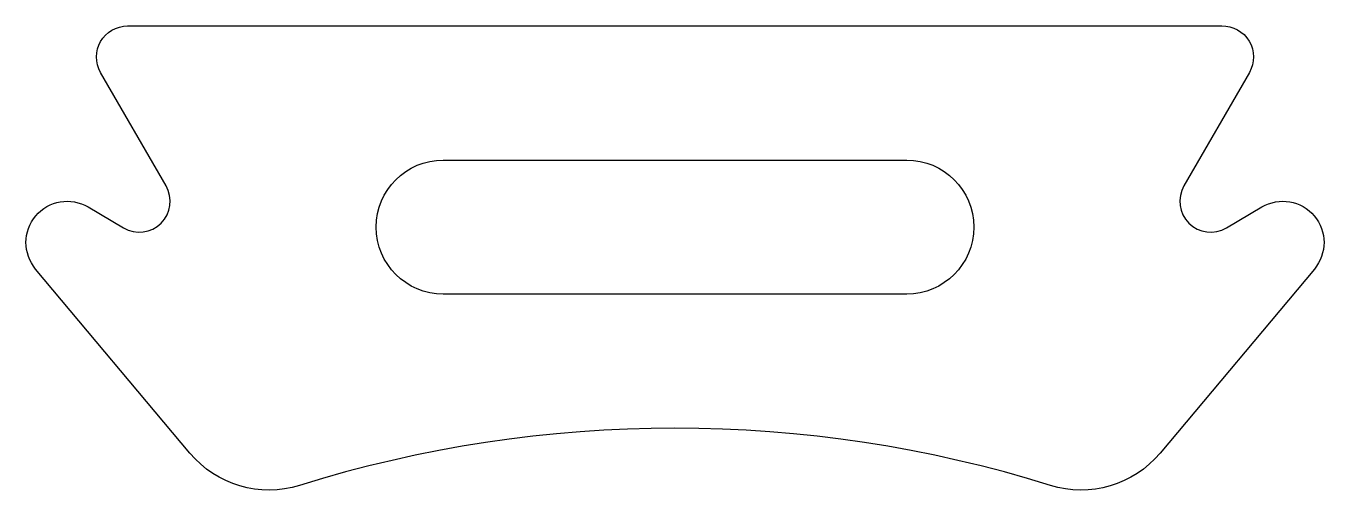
# Model space of a CAD drawing. Extents: x 0 to 12.6, y 14.4 to 18.9.
import ezdxf

# ---------------------------------------------------------------- set-up
doc = ezdxf.new("R2010")
doc.units = 0
doc.layers.get('0').update_dxf_attribs({"linetype": 'CONTINUOUS'})

msp = doc.modelspace()

# ---------------------------------------------------------------- linework, layer by layer
for points in [[(11.607, 18.886, -0.586485), (11.875, 18.436), (11.24, 17.336, 0.77087), (11.652, 16.928), (11.997, 17.131, -0.842901), (12.506, 16.529), (11.008, 14.743, -0.302435), (9.944, 14.431, 0.152206), (2.656, 14.431, -0.302435), (1.592, 14.743), (0.094, 16.529, -0.842901), (0.603, 17.131), (0.948, 16.928, 0.77087), (1.36, 17.336), (0.725, 18.436, -0.57735), (0.985, 18.886), (11.607, 18.886)], [(8.55, 17.586, -1), (8.55, 16.286), (4.05, 16.286, -1), (4.05, 17.586), (8.55, 17.586)]]:
    msp.add_lwpolyline(points, format="xyb", close=True)

doc.saveas('drawing.dxf')
